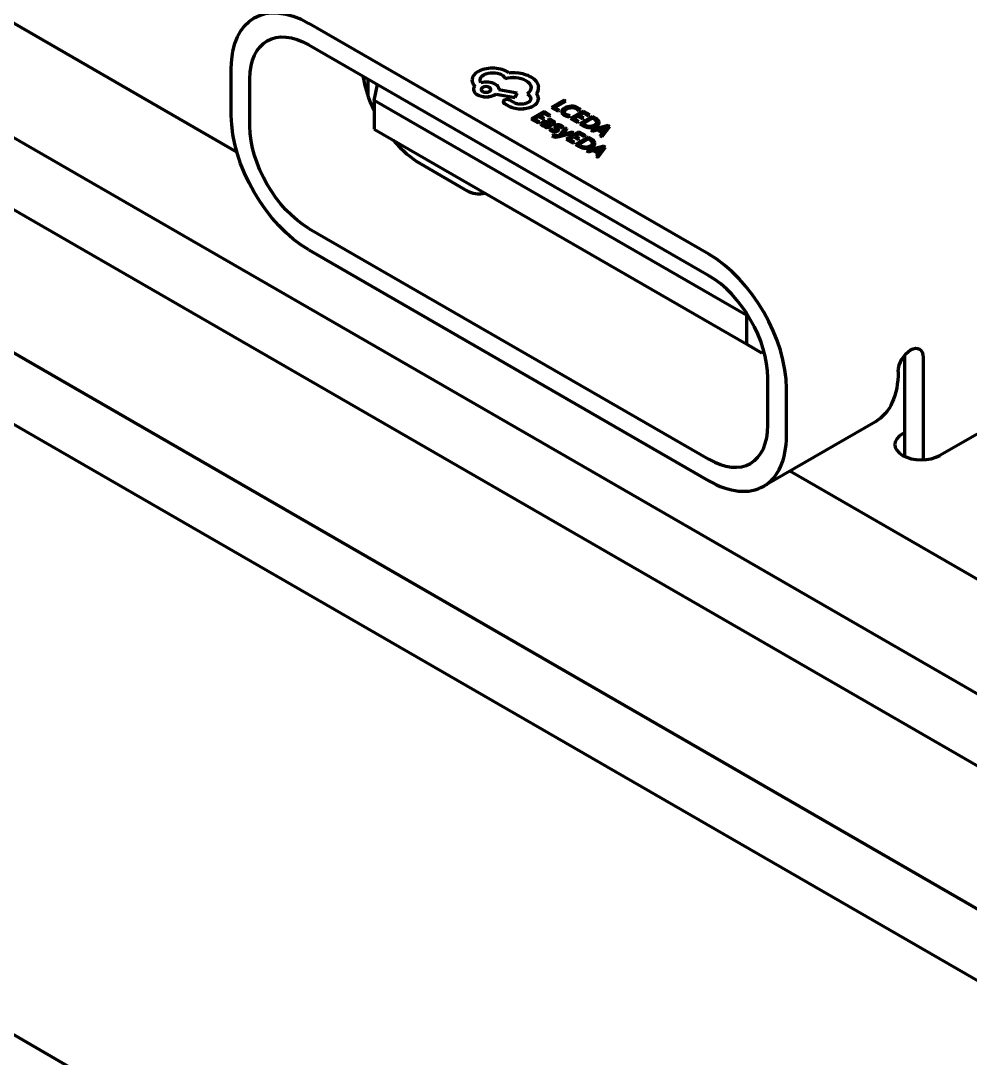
# Model space of a CAD drawing. Header units: millimetres. Extents: x 0 to 1189, y 0 to 841.
# Drawn here: x 621.76 to 632.57, y 222.59 to 234.41 of the extents above; entities that cross this region are included whole.
import ezdxf

# ---------------------------------------------------------------- set-up
doc = ezdxf.new("R2010")
doc.units = ezdxf.units.MM
doc.header["$LTSCALE"] = 0.75
doc.layers.add('Visible', color=7, linetype='Continuous', lineweight=70)

msp = doc.modelspace()

# ---------------------------------------------------------------- linework, layer by layer
at = {"layer": 'Visible', "extrusion": (0, 0.816497, 0.57735)}
for p, q in [((588.778, 241.854), (651.016, 205.921)), ((608.238, 240.018), (643.594, 219.606)), ((643.594, 217.973), (608.238, 238.385)), ((608.238, 238.385), (643.594, 217.973)), ((643.594, 217.157), (608.238, 237.569)), ((624.217, 232.916), (619.729, 235.507)), ((644.301, 220.014), (618.598, 234.854)), ((629.592, 231.751), (625.038, 234.38)), ((629.592, 231.506), (625.038, 234.135)), ((624.154, 233.331), (624.154, 233.87)), ((624.366, 233.209), (624.366, 233.748)), ((625.71, 233.748), (625.71, 233.556)), ((625.78, 233.503), (625.818, 233.685)), ((626.894, 233.736), (626.894, 233.735)), ((627.273, 233.755), (627.273, 233.754)), ((626.912, 233.629), (626.912, 233.629)), ((627.159, 233.57), (627.17, 233.576)), ((627.159, 233.569), (627.17, 233.575)), ((627.17, 233.576), (627.388, 233.537)), ((627.17, 233.576), (627.17, 233.575)), ((627.17, 233.575), (627.388, 233.536)), ((627.411, 233.587), (627.202, 233.624)), ((627.203, 233.631), (627.203, 233.63)), ((627.388, 233.537), (627.411, 233.587)), ((627.388, 233.536), (627.411, 233.586)), ((627.411, 233.587), (627.411, 233.586)), ((627.523, 233.576), (627.532, 233.571)), ((627.523, 233.576), (627.523, 233.575)), ((627.523, 233.575), (627.532, 233.571)), ((627.655, 233.649), (627.655, 233.649)), ((625.78, 233.503), (625.78, 233.176)), ((630.023, 231.053), (625.78, 233.503)), ((627.251, 233.488), (627.251, 233.487)), ((627.262, 233.471), (627.322, 233.436)), ((627.262, 233.471), (627.262, 233.47)), ((627.262, 233.47), (627.322, 233.435)), ((627.322, 233.436), (627.322, 233.435)), ((627.378, 233.476), (627.332, 233.502)), ((627.388, 233.537), (627.388, 233.536)), ((627.652, 233.524), (627.652, 233.523)), ((627.943, 233.508), (627.799, 233.425)), ((627.834, 233.423), (627.962, 233.497)), ((627.835, 233.423), (627.962, 233.496)), ((627.962, 233.497), (627.943, 233.508)), ((627.962, 233.497), (627.962, 233.496)), ((627.715, 233.376), (627.571, 233.293)), ((627.606, 233.292), (627.654, 233.32)), ((627.607, 233.291), (627.654, 233.319)), ((627.654, 233.32), (627.654, 233.319)), ((627.654, 233.32), (627.706, 233.29)), ((627.654, 233.319), (627.706, 233.289)), ((627.671, 233.329), (627.717, 233.356)), ((627.722, 233.299), (627.671, 233.329)), ((627.672, 233.329), (627.717, 233.355)), ((627.789, 233.333), (627.715, 233.376)), ((627.717, 233.356), (627.717, 233.355)), ((627.717, 233.356), (627.772, 233.324)), ((627.717, 233.355), (627.772, 233.323)), ((627.772, 233.324), (627.789, 233.333)), ((627.772, 233.323), (627.789, 233.332)), ((627.772, 233.324), (627.772, 233.323)), ((627.789, 233.333), (627.789, 233.332)), ((627.799, 233.425), (627.799, 233.424)), ((627.799, 233.425), (627.875, 233.381)), ((627.799, 233.424), (627.875, 233.38)), ((627.892, 233.39), (627.834, 233.423)), ((627.875, 233.381), (627.892, 233.39)), ((627.875, 233.38), (627.892, 233.389)), ((627.875, 233.381), (627.875, 233.38)), ((627.892, 233.39), (627.892, 233.389)), ((627.917, 233.375), (627.917, 233.374)), ((627.995, 233.319), (628.012, 233.329)), ((627.995, 233.318), (628.012, 233.328)), ((627.995, 233.319), (627.995, 233.318)), ((628.012, 233.329), (628.012, 233.328)), ((628.161, 233.382), (628.017, 233.299)), ((628.052, 233.297), (628.101, 233.325)), ((628.053, 233.297), (628.101, 233.324)), ((628.101, 233.325), (628.101, 233.324)), ((628.101, 233.325), (628.152, 233.296)), ((628.101, 233.324), (628.152, 233.295)), ((628.11, 233.385), (628.129, 233.396)), ((628.11, 233.384), (628.129, 233.395)), ((628.11, 233.385), (628.11, 233.384)), ((628.117, 233.335), (628.163, 233.361)), ((628.169, 233.305), (628.117, 233.335)), ((628.118, 233.334), (628.163, 233.361)), ((628.266, 233.321), (628.122, 233.238)), ((628.129, 233.396), (628.129, 233.395)), ((628.235, 233.339), (628.161, 233.382)), ((628.163, 233.361), (628.163, 233.361)), ((628.163, 233.361), (628.219, 233.329)), ((628.163, 233.361), (628.219, 233.329)), ((628.219, 233.329), (628.235, 233.339)), ((628.219, 233.329), (628.235, 233.338)), ((628.219, 233.329), (628.219, 233.329)), ((628.235, 233.339), (628.235, 233.338)), ((628.307, 233.298), (628.266, 233.321)), ((627.571, 233.293), (627.571, 233.292)), ((627.571, 233.293), (627.648, 233.248)), ((627.571, 233.292), (627.648, 233.247)), ((627.665, 233.258), (627.606, 233.292)), ((627.648, 233.248), (627.665, 233.258)), ((627.648, 233.247), (627.665, 233.257)), ((627.648, 233.248), (627.648, 233.247)), ((627.665, 233.258), (627.665, 233.257)), ((627.68, 233.237), (627.68, 233.237)), ((627.706, 233.289), (627.722, 233.299)), ((627.706, 233.29), (627.722, 233.299)), ((627.706, 233.29), (627.706, 233.289)), ((627.722, 233.299), (627.722, 233.299)), ((627.746, 233.21), (627.73, 233.201)), ((627.73, 233.201), (627.748, 233.191)), ((627.73, 233.201), (627.73, 233.2)), ((627.73, 233.2), (627.748, 233.19)), ((627.746, 233.21), (627.746, 233.21)), ((627.746, 233.21), (627.746, 233.21)), ((627.748, 233.191), (627.814, 233.229)), ((627.748, 233.19), (627.814, 233.228)), ((627.748, 233.191), (627.748, 233.19)), ((627.771, 233.288), (627.754, 233.278)), ((627.754, 233.278), (627.754, 233.277)), ((627.782, 233.231), (627.755, 233.243)), ((627.781, 233.23), (627.755, 233.242)), ((627.796, 233.239), (627.761, 233.254)), ((627.772, 233.225), (627.782, 233.231)), ((627.795, 233.189), (627.776, 233.179)), ((627.834, 233.252), (627.834, 233.251)), ((627.836, 233.205), (627.836, 233.205)), ((627.954, 233.19), (627.892, 233.108)), ((627.92, 233.186), (627.938, 233.197)), ((627.92, 233.187), (627.938, 233.197)), ((627.938, 233.197), (627.938, 233.197)), ((627.974, 233.179), (627.954, 233.19)), ((628.017, 233.299), (628.017, 233.298)), ((628.017, 233.299), (628.095, 233.254)), ((628.017, 233.298), (628.095, 233.253)), ((628.111, 233.263), (628.052, 233.297)), ((628.095, 233.253), (628.111, 233.263)), ((628.095, 233.254), (628.111, 233.263)), ((628.095, 233.254), (628.095, 233.253)), ((628.111, 233.263), (628.111, 233.263)), ((628.122, 233.238), (628.162, 233.215)), ((628.122, 233.238), (628.122, 233.237)), ((628.122, 233.237), (628.162, 233.215)), ((628.152, 233.296), (628.169, 233.305)), ((628.152, 233.295), (628.169, 233.304)), ((628.152, 233.296), (628.152, 233.295)), ((628.268, 233.301), (628.157, 233.237)), ((628.157, 233.237), (628.178, 233.225)), ((628.268, 233.3), (628.158, 233.237)), ((628.169, 233.305), (628.169, 233.304)), ((628.446, 233.217), (628.247, 233.166)), ((628.29, 233.288), (628.268, 233.301)), ((628.268, 233.301), (628.268, 233.3)), ((628.29, 233.288), (628.268, 233.3)), ((628.342, 233.252), (628.342, 233.251)), ((628.424, 233.197), (628.343, 233.175)), ((628.424, 233.196), (628.344, 233.174)), ((628.376, 233.091), (628.465, 233.206)), ((628.376, 233.091), (628.465, 233.205)), ((628.391, 233.147), (628.429, 233.194)), ((628.437, 233.201), (628.437, 233.201)), ((628.437, 233.201), (628.437, 233.201)), ((628.465, 233.206), (628.446, 233.217)), ((628.465, 233.206), (628.465, 233.205)), ((625.78, 233.176), (630.023, 230.727)), ((627.776, 233.179), (627.776, 233.178)), ((627.824, 233.111), (627.808, 233.102)), ((627.808, 233.102), (627.808, 233.101)), ((627.845, 233.187), (627.845, 233.186)), ((627.892, 233.108), (627.865, 233.102)), ((627.881, 233.167), (627.881, 233.166)), ((627.888, 233.091), (628.053, 233.133)), ((627.888, 233.092), (628.053, 233.133)), ((627.918, 233.113), (627.924, 233.119)), ((627.918, 233.112), (627.924, 233.118)), ((627.918, 233.112), (627.918, 233.113)), ((627.92, 233.187), (627.92, 233.186)), ((627.924, 233.119), (627.974, 233.179)), ((627.924, 233.118), (627.974, 233.178)), ((627.924, 233.119), (627.924, 233.118)), ((628.034, 233.144), (627.929, 233.116)), ((628.113, 233.146), (627.969, 233.063)), ((627.974, 233.179), (627.974, 233.178)), ((628.004, 233.062), (628.053, 233.09)), ((628.005, 233.061), (628.053, 233.089)), ((628.053, 233.133), (628.034, 233.144)), ((628.053, 233.133), (628.053, 233.133)), ((628.053, 233.09), (628.053, 233.089)), ((628.053, 233.09), (628.104, 233.06)), ((628.053, 233.089), (628.104, 233.059)), ((628.069, 233.099), (628.115, 233.126)), ((628.121, 233.069), (628.069, 233.099)), ((628.07, 233.099), (628.115, 233.125)), ((628.218, 233.086), (628.074, 233.003)), ((628.187, 233.103), (628.113, 233.146)), ((628.115, 233.126), (628.115, 233.125)), ((628.115, 233.126), (628.171, 233.094)), ((628.115, 233.125), (628.171, 233.093)), ((628.171, 233.094), (628.187, 233.103)), ((628.171, 233.093), (628.187, 233.102)), ((628.171, 233.094), (628.171, 233.093)), ((628.187, 233.103), (628.187, 233.102)), ((628.259, 233.062), (628.218, 233.086)), ((628.247, 233.166), (628.268, 233.154)), ((628.247, 233.166), (628.247, 233.165)), ((628.247, 233.165), (628.268, 233.153)), ((628.268, 233.154), (628.321, 233.169)), ((628.268, 233.153), (628.321, 233.168)), ((628.268, 233.154), (628.268, 233.153)), ((628.321, 233.169), (628.381, 233.134)), ((628.321, 233.169), (628.321, 233.168)), ((628.321, 233.168), (628.38, 233.134)), ((628.343, 233.175), (628.391, 233.147)), ((628.381, 233.134), (628.356, 233.103)), ((628.356, 233.103), (628.376, 233.091)), ((628.356, 233.103), (628.356, 233.102)), ((628.356, 233.102), (628.376, 233.091)), ((628.376, 233.091), (628.376, 233.091)), ((627.969, 233.063), (627.969, 233.062)), ((627.969, 233.063), (628.047, 233.018)), ((627.969, 233.062), (628.047, 233.017)), ((628.063, 233.028), (628.004, 233.062)), ((628.047, 233.018), (628.063, 233.028)), ((628.047, 233.017), (628.063, 233.027)), ((628.047, 233.018), (628.047, 233.017)), ((628.063, 233.028), (628.063, 233.027)), ((628.074, 233.003), (628.113, 232.98)), ((628.074, 233.003), (628.074, 233.002)), ((628.074, 233.002), (628.113, 232.979)), ((628.104, 233.059), (628.121, 233.069)), ((628.104, 233.06), (628.121, 233.069)), ((628.104, 233.06), (628.104, 233.059)), ((628.22, 233.065), (628.109, 233.001)), ((628.109, 233.001), (628.13, 232.989)), ((628.22, 233.065), (628.11, 233.001)), ((628.121, 233.069), (628.121, 233.069)), ((628.398, 232.982), (628.199, 232.93)), ((628.241, 233.053), (628.22, 233.065)), ((628.241, 233.052), (628.22, 233.065)), ((628.22, 233.065), (628.22, 233.065)), ((628.294, 233.016), (628.294, 233.015)), ((628.376, 232.961), (628.295, 232.939)), ((628.376, 232.961), (628.296, 232.939)), ((628.328, 232.856), (628.417, 232.97)), ((628.328, 232.855), (628.417, 232.97)), ((628.343, 232.911), (628.381, 232.958)), ((628.389, 232.966), (628.388, 232.966)), ((628.388, 232.966), (628.388, 232.965)), ((628.417, 232.97), (628.398, 232.982)), ((628.417, 232.97), (628.417, 232.97)), ((628.199, 232.93), (628.219, 232.919)), ((628.199, 232.93), (628.219, 232.918)), ((628.199, 232.93), (628.199, 232.93)), ((628.219, 232.919), (628.273, 232.933)), ((628.219, 232.918), (628.273, 232.932)), ((628.219, 232.919), (628.219, 232.918)), ((628.273, 232.933), (628.333, 232.899)), ((628.273, 232.933), (628.273, 232.932)), ((628.273, 232.932), (628.332, 232.898)), ((628.295, 232.939), (628.343, 232.911)), ((628.333, 232.899), (628.308, 232.868)), ((628.308, 232.868), (628.328, 232.856)), ((628.308, 232.868), (628.308, 232.867)), ((628.308, 232.867), (628.328, 232.855)), ((628.328, 232.856), (628.328, 232.855)), ((626.311, 232.78), (626.841, 232.474)), ((625.038, 232.045), (629.592, 229.416)), ((625.038, 231.8), (629.592, 229.171)), ((630.032, 231.062), (630.023, 231.053)), ((630.023, 230.727), (630.023, 231.053)), ((630.023, 230.727), (630.19, 230.63)), ((630.222, 230.635), (630.19, 230.63)), ((631.819, 230.599), (631.819, 229.45)), ((632.031, 230.58), (632.031, 229.411)), ((630.263, 229.804), (630.263, 230.343)), ((630.476, 229.681), (630.476, 230.22)), ((631.489, 229.844), (630.217, 229.109)), ((631.819, 229.718), (631.798, 229.706)), ((632.222, 229.461), (632.646, 229.706)), ((634.294, 227.098), (630.514, 229.281))]:
    msp.add_line(p, q, dxfattribs=at)
at = {"layer": 'Visible', "extrusion": (0, -3e-16, -1)}
for centre, start_param, end_param in [((625.038, 233.36), -0.785398, 0.785398), ((625.038, 232.821), 3.926991, 5.497787)]:
    msp.add_ellipse(centre, major_axis=(-0.625, 1.083), ratio=0.57735, start_param=start_param, end_param=end_param, dxfattribs=at)
at = {"layer": 'Visible', "extrusion": (-1e-16, -2e-16, -1)}
for centre, start_param, end_param in [((625.038, 233.36), -0.785398, 0.785398), ((625.038, 232.821), 3.926991, 5.497787)]:
    msp.add_ellipse(centre, major_axis=(-0.475, 0.823), ratio=0.57735, start_param=start_param, end_param=end_param, dxfattribs=at)
at = {"layer": 'Visible'}
for centre, major_axis, ratio, start_param, end_param in [((626.311, 233.556), (-0.475, 0.823), 0.57735, 0.986756, 1.446243), ((627.115, 233.738), (0.22, 0.004), 0.5963, 2.317405, 3.075775), ((627.125, 233.738), (0.23, 0.003), 0.578117, 1.549864, 2.341659), ((627.111, 233.717), (0.255, 0.016), 0.597342, 0.733899, 1.46849), ((627.246, 233.547), (0.418, 0.106), 0.5992, 0.551984, 1.031967), ((627.964, 233.854), (1.069, 0.128), 0.273303, 3.087927, 3.357867), ((627.964, 233.853), (1.069, 0.128), 0.273303, 3.108958, 3.356403), ((627.352, 233.634), (0.303, 0.016), 0.597509, 0.041578, 0.744348), ((627.401, 233.67), (-0.252, 0.035), 0.643041, 2.774179, 3.279241), ((627.401, 233.669), (-0.252, 0.035), 0.643041, 2.777284, 3.230147), ((627.473, 233.549), (0.228, 0.02), 0.609824, 3.934746, 4.606017), ((627.473, 233.548), (0.228, 0.02), 0.609824, 3.934746, 4.606017), ((627.455, 233.526), (0.201, 0.002), 0.580876, -1.54519, -0.797872), ((627.455, 233.525), (0.201, 0.002), 0.580876, -1.54519, -0.797872), ((638.439, 232.29), (-10.522, 1.088), 0.053909, -0.074325, 0.002722), ((626.597, 233.484), (-1.537, 0.102), 0.10688, 3.225244, 3.355333), ((633.612, 233.728), (5.932, 0.492), 0.047794, 3.14142, 3.210411), ((633.612, 233.727), (5.932, 0.492), 0.047794, 3.14142, 3.210411), ((628.869, 235.54), (1.17, 2.323), 0.155184, 3.13274, 3.251537), ((628.869, 235.539), (1.17, 2.323), 0.155184, 3.13274, 3.250263), ((628.642, 233.313), (0.936, 0.078), 0.092397, 3.142828, 3.273801), ((627.803, 232.886), (-0.08, 0.362), 0.302444, -0.069013, 0.095161), ((627.803, 232.885), (-0.08, 0.362), 0.302444, -0.069013, 0.095161), ((628.064, 233.808), (0.35, 0.583), 0.256377, 3.145742, 3.30291), ((628.387, 232.876), (-0.549, 0.333), 0.100092, 0.031686, 0.239619), ((628.387, 232.876), (-0.549, 0.333), 0.100092, 0.06059, 0.239619), ((628.558, 233.096), (-0.722, 0.111), 0.128329, -0.158676, -0.009923), ((632.908, 244.96), (4.727, 11.754), 0.108906, 3.126111, 3.182791), ((632.908, 244.959), (4.727, 11.754), 0.108906, 3.126111, 3.182791), ((629.289, 239.048), (1.074, 5.837), 0.137428, 3.092754, 3.16597), ((627.274, 238.013), (-0.985, 4.802), 0.148428, 3.109695, 3.190956), ((621.936, 248.244), (-6.361, 15.038), 0.090582, 3.101085, 3.152828), ((621.936, 248.243), (-6.361, 15.038), 0.090582, 3.101085, 3.152828), ((612.06, 231.888), (16.257, 1.367), 0.038716, 0.001766, 0.055631), ((612.06, 231.887), (16.257, 1.367), 0.038716, 0.001766, 0.055631), ((622.97, 233.493), (-5.347, 0.24), 0.060123, 3.047734, 3.152178), ((622.97, 233.492), (-5.347, 0.24), 0.060123, 3.145554, 3.152178), ((632.711, 233.831), (4.938, 0.643), 0.07098, 3.171107, 3.234111), ((632.711, 233.831), (4.938, 0.643), 0.07098, 3.171107, 3.234111), ((627.978, 234.237), (0.145, 1.09), 0.284169, 3.024748, 3.15113), ((627.978, 234.236), (0.145, 1.09), 0.284169, 3.024748, 3.15113), ((627.88, 233.094), (-0.0754, 0.0151), 0.261871, 0.350776, 0.659386), ((627.88, 233.094), (-0.0754, 0.0151), 0.261871, 0.350776, 0.659386), ((627.327, 234.13), (-0.542, 0.977), 0.202583, 3.001005, 3.145087), ((627.327, 234.129), (-0.542, 0.977), 0.202583, 3.001005, 3.145087), ((625.508, 233.565), (-2.373, 0.4), 0.070102, 3.056975, 3.145525), ((625.508, 233.565), (-2.373, 0.4), 0.070102, 3.056975, 3.145525), ((627.581, 233.328), (-0.299, 0.165), 0.147635, 3.204257, 3.481815), ((627.581, 233.327), (-0.299, 0.165), 0.147635, 3.204257, 3.223044), ((626.311, 233.556), (-0.475, 0.823), 0.57735, 1.870199, 2.356194), ((625.894, 233.115), (0.3, 0), 0.57735, -0.953805, -0.80196), ((632.86, 244.725), (4.727, 11.754), 0.108906, 3.126111, 3.182791), ((632.86, 244.724), (4.727, 11.754), 0.108906, 3.126111, 3.182791), ((629.241, 238.812), (1.074, 5.837), 0.137428, 3.092754, 3.16597), ((627.226, 237.777), (-0.985, 4.802), 0.148428, 3.109695, 3.190956), ((621.888, 248.008), (-6.361, 15.038), 0.090582, 3.101085, 3.152828), ((621.888, 248.008), (-6.361, 15.038), 0.090582, 3.101085, 3.152828), ((612.012, 231.653), (16.257, 1.367), 0.038716, 0.001766, 0.055631), ((612.012, 231.652), (16.257, 1.367), 0.038716, 0.001766, 0.055631), ((622.922, 233.257), (-5.347, 0.24), 0.060123, 3.047734, 3.152178), ((622.922, 233.256), (-5.347, 0.24), 0.060123, 3.145554, 3.152178), ((626.982, 232.556), (-0.2, 0), 0.57735, 0.785398, 1.889429), ((629.592, 230.731), (-0.625, 1.083), 0.57735, 3.926991, 5.497787), ((629.592, 230.731), (-0.475, 0.823), 0.57735, 3.926991, 5.497787), ((629.592, 230.192), (-0.475, 0.823), 0.57735, 2.356194, 3.926991), ((629.592, 230.192), (-0.625, 1.083), 0.57735, 2.356194, 3.926991), ((632.01, 229.583), (-0.3, 0), 0.57735, -0.785398, 2.356194)]:
    msp.add_ellipse(centre, major_axis=major_axis, ratio=ratio, start_param=start_param, end_param=end_param, dxfattribs=at)
at = {"layer": 'Visible', "extrusion": (-1e-16, 0, -1)}
for centre, start_param in [((634.424, 234.381), 3.06865), ((634.424, 234.38), 3.151823)]:
    msp.add_ellipse(centre, major_axis=(6.479, 1.011), ratio=0.05889, start_param=start_param, end_param=3.154359, dxfattribs=at)
at = {"layer": 'Visible', "extrusion": (-3e-16, -3e-16, -1)}
msp.add_ellipse((628.554, 234.52), major_axis=(0.581, 1.179), ratio=0.307644, start_param=3.040498, end_param=3.16175, dxfattribs=at)
at = {"layer": 'Visible', "extrusion": (-2e-16, 3e-16, -1)}
for centre, end_param in [((614.805, 232.544), 0.047307), ((614.805, 232.543), 0.000006)]:
    msp.add_ellipse(centre, major_axis=(13.005, 0.71), ratio=0.02399, start_param=-0.036746, end_param=end_param, dxfattribs=at)
at = {"layer": 'Visible', "extrusion": (-3e-16, -2e-16, -1)}
for centre, major_axis, ratio, start_param, end_param in [((628.703, 232.499), (-0.84, 0.705), 0.040861, -0.178267, -0.04202), ((625.709, 239.023), (-2.137, 5.863), 0.060863, 3.13089, 3.214066)]:
    msp.add_ellipse(centre, major_axis=major_axis, ratio=ratio, start_param=start_param, end_param=end_param, dxfattribs=at)
at = {"layer": 'Visible', "extrusion": (-2e-16, -3e-16, -1)}
for centre in [(627.932, 233.125), (627.932, 233.124)]:
    msp.add_ellipse(centre, major_axis=(-0.0664, 0.0835), ratio=0.410259, start_param=0.061222, end_param=0.384625, dxfattribs=at)
at = {"layer": 'Visible', "extrusion": (-2e-16, -6e-16, -1)}
for centre in [(627.672, 233.316), (627.672, 233.315)]:
    msp.add_ellipse(centre, major_axis=(-0.183, 0.148), ratio=0.096156, start_param=2.736347, end_param=3.035518, dxfattribs=at)
at = {"layer": 'Visible', "extrusion": (-2e-16, -2e-16, -1)}
msp.add_ellipse((631.89, 230.498), major_axis=(0.1, 0.173), ratio=0.57735, start_param=3.926991, end_param=7.068583, dxfattribs=at)
at = {"layer": 'Visible', "extrusion": (-1e-16, -3e-16, -1)}
msp.add_ellipse((630.864, 230.927), major_axis=(-0.625, 1.083), ratio=0.57735, start_param=2.356194, end_param=3.141593, dxfattribs=at)
at = {"layer": 'Visible'}
for points, knots in [([(626.997, 233.705), (626.992, 233.713), (626.989, 233.721), (626.987, 233.737), (626.988, 233.745), (626.993, 233.761), (626.998, 233.769), (627.011, 233.783), (627.02, 233.789), (627.03, 233.795)], [-0.01682851, -0.01682851, -0.01682851, -0.01682851, -0.01258407, -0.01258407, -0.00835385, -0.00835385, -0.00424984, -0.00424984, 0, 0, 0, 0]), ([(626.987, 233.735), (626.987, 233.741), (626.988, 233.747), (626.993, 233.76), (626.998, 233.768), (627.011, 233.782), (627.02, 233.788), (627.03, 233.794)], [-0.01137275, -0.01137275, -0.01137275, -0.01137275, -0.00835385, -0.00835385, -0.00424984, -0.00424984, 0, 0, 0, 0]), ([(626.927, 233.666), (626.92, 233.659), (626.916, 233.65), (626.911, 233.633), (626.912, 233.624), (626.916, 233.607), (626.921, 233.599), (626.935, 233.584), (626.944, 233.576), (626.955, 233.57)], [-0.01812432, -0.01812432, -0.01812432, -0.01812432, -0.01358729, -0.01358729, -0.00910591, -0.00910591, -0.00463177, -0.00463177, 0, 0, 0, 0]), ([(627.095, 233.651), (627.074, 233.664), (627.038, 233.664), (627.004, 233.645), (626.999, 233.637), (626.999, 233.629)], [2, 2, 2, 2, 3, 3, 3.486031, 3.486031, 3.486031, 3.486031]), ([(626.912, 233.629), (626.912, 233.624), (626.913, 233.62), (626.916, 233.607), (626.921, 233.598), (626.935, 233.583), (626.944, 233.576), (626.955, 233.569)], [-0.01146976, -0.01146976, -0.01146976, -0.01146976, -0.00910591, -0.00910591, -0.00463177, -0.00463177, 0, 0, 0, 0]), ([(627.015, 233.606), (627.038, 233.593), (627.074, 233.594), (627.095, 233.606), (627.117, 233.619), (627.116, 233.64), (627.095, 233.652)], [0, 0, 0, 0, 1, 1, 1, 2, 2, 2, 2]), ([(627.264, 233.506), (627.26, 233.504), (627.257, 233.501), (627.252, 233.495), (627.251, 233.492), (627.251, 233.486), (627.251, 233.482), (627.255, 233.476), (627.258, 233.473), (627.262, 233.471)], [-0.006766812, -0.006766812, -0.006766812, -0.006766812, -0.005056511, -0.005056511, -0.003378428, -0.003378428, -0.001706111, -0.001706111, 0, 0, 0, 0]), ([(627.251, 233.487), (627.251, 233.484), (627.252, 233.481), (627.255, 233.475), (627.258, 233.473), (627.262, 233.47)], [-0.003221854, -0.003221854, -0.003221854, -0.003221854, -0.001706111, -0.001706111, 0, 0, 0, 0]), ([(627.327, 233.506), (627.323, 233.509), (627.318, 233.511), (627.307, 233.513), (627.301, 233.514), (627.289, 233.514), (627.284, 233.513), (627.273, 233.511), (627.268, 233.509), (627.264, 233.506)], [-0.007072605, -0.007072605, -0.007072605, -0.007072605, -0.005329969, -0.005329969, -0.003536303, -0.003536303, -0.001742637, -0.001742637, 0, 0, 0, 0])]:
    msp.add_open_spline(points, degree=3, knots=knots, dxfattribs=at)
for points in [[(627.03, 233.795), (627.086, 233.828), (627.178, 233.828), (627.234, 233.795)], [(627.03, 233.794), (627.086, 233.827), (627.178, 233.827), (627.234, 233.794)], [(627.316, 233.816), (627.309, 233.822), (627.303, 233.826), (627.294, 233.831)], [(627.406, 233.816), (627.376, 233.819), (627.347, 233.819), (627.316, 233.816)], [(627.16, 233.689), (627.116, 233.714), (627.05, 233.719), (626.997, 233.705)], [(627.273, 233.755), (627.35, 233.777), (627.444, 233.77), (627.508, 233.732)], [(627.273, 233.754), (627.35, 233.776), (627.444, 233.769), (627.508, 233.732)], [(628.027, 233.438), (627.999, 233.437), (627.973, 233.431), (627.95, 233.417)], [(628.101, 233.419), (628.079, 233.432), (628.055, 233.438), (628.027, 233.438)], [(627.917, 233.377), (627.916, 233.362), (627.926, 233.349), (627.946, 233.337)], [(627.917, 233.374), (627.917, 233.36), (627.927, 233.347), (627.946, 233.336)], [(627.944, 233.375), (627.945, 233.386), (627.954, 233.397), (627.971, 233.407)], [(627.944, 233.374), (627.945, 233.385), (627.954, 233.396), (627.971, 233.406)], [(627.971, 233.407), (627.989, 233.417), (628.008, 233.423), (628.029, 233.423)], [(627.971, 233.406), (627.989, 233.416), (628.008, 233.422), (628.029, 233.422)], [(628.029, 233.423), (628.05, 233.423), (628.068, 233.419), (628.084, 233.41)], [(628.029, 233.422), (628.05, 233.422), (628.068, 233.418), (628.084, 233.409)], [(628.084, 233.41), (628.097, 233.402), (628.105, 233.394), (628.11, 233.385)], [(628.084, 233.409), (628.097, 233.402), (628.105, 233.394), (628.11, 233.384)], [(627.693, 233.254), (627.684, 233.249), (627.68, 233.243), (627.68, 233.236)], [(627.761, 233.254), (627.735, 233.265), (627.712, 233.265), (627.693, 233.254)], [(627.713, 233.244), (627.708, 233.242), (627.706, 233.238), (627.706, 233.235)], [(627.713, 233.244), (627.709, 233.241), (627.706, 233.238), (627.706, 233.235)], [(627.755, 233.243), (627.745, 233.247), (627.737, 233.249), (627.731, 233.249)], [(627.755, 233.242), (627.745, 233.246), (627.737, 233.248), (627.731, 233.248)], [(627.754, 233.278), (627.772, 233.276), (627.788, 233.272), (627.8, 233.265)], [(627.754, 233.277), (627.772, 233.276), (627.788, 233.272), (627.8, 233.264)], [(627.816, 233.273), (627.803, 233.28), (627.788, 233.285), (627.771, 233.288)], [(627.815, 233.167), (627.804, 233.173), (627.797, 233.18), (627.795, 233.189)], [(627.881, 233.226), (627.868, 233.227), (627.857, 233.225), (627.848, 233.22)], [(627.862, 233.202), (627.862, 233.205), (627.864, 233.208), (627.868, 233.21)], [(627.862, 233.202), (627.862, 233.205), (627.864, 233.207), (627.868, 233.209)], [(627.918, 233.214), (627.907, 233.221), (627.894, 233.224), (627.881, 233.226)], [(627.883, 233.213), (627.89, 233.212), (627.896, 233.21), (627.901, 233.207)], [(627.883, 233.212), (627.89, 233.211), (627.896, 233.209), (627.901, 233.206)], [(627.938, 233.197), (627.933, 233.203), (627.927, 233.209), (627.918, 233.214)], [(628.381, 232.958), (628.382, 232.96), (628.385, 232.962), (628.389, 232.966)]]:
    msp.add_open_spline(points, degree=3, dxfattribs=at)
at = {"layer": 'Visible', "extrusion": (8.47022e-11, 9.18966e-11, -1)}
msp.add_open_spline([(627.234, 233.795), (627.243, 233.79), (627.251, 233.783), (627.264, 233.77), (627.27, 233.762), (627.273, 233.755)], degree=3, knots=[-0.008002985, -0.008002985, -0.008002985, -0.008002985, -0.004044902, -0.004044902, 0, 0, 0, 0], dxfattribs=at)
at = {"layer": 'Visible', "extrusion": (-5.59224e-11, -4.42155e-11, -1)}
msp.add_open_spline([(627.234, 233.794), (627.243, 233.789), (627.251, 233.783), (627.264, 233.769), (627.27, 233.762), (627.273, 233.754)], degree=3, knots=[-0.008002985, -0.008002985, -0.008002985, -0.008002985, -0.004044902, -0.004044902, 0, 0, 0, 0], dxfattribs=at)
at = {"layer": 'Visible', "extrusion": (-1.0234e-12, -6.964e-13, -1)}
msp.add_open_spline([(627.095, 233.652), (627.074, 233.665), (627.038, 233.665), (626.993, 233.639), (626.994, 233.619), (627.015, 233.606)], degree=3, knots=[2, 2, 2, 2, 3, 3, 4, 4, 4, 4], dxfattribs=at)
at = {"layer": 'Visible', "extrusion": (-1.29647e-11, -3.93661e-11, -1)}
msp.add_open_spline([(627.202, 233.624), (627.203, 233.63), (627.203, 233.636), (627.2, 233.648), (627.197, 233.654), (627.19, 233.665), (627.186, 233.67), (627.174, 233.68), (627.168, 233.685), (627.16, 233.689)], degree=3, knots=[-0.01230739, -0.01230739, -0.01230739, -0.01230739, -0.00925962, -0.00925962, -0.00618826, -0.00618826, -0.00314454, -0.00314454, 0, 0, 0, 0], dxfattribs=at)
at = {"layer": 'Visible', "extrusion": (1.3772e-11, -1.5567e-12, -1)}
msp.add_open_spline([(627.508, 233.732), (627.582, 233.69), (627.587, 233.622), (627.523, 233.576)], degree=3, dxfattribs=at)
at = {"layer": 'Visible', "extrusion": (-3.84877e-11, -2.41573e-11, -1)}
msp.add_open_spline([(627.508, 233.732), (627.547, 233.709), (627.567, 233.679), (627.567, 233.649)], degree=3, dxfattribs=at)
at = {"layer": 'Visible', "extrusion": (-8.8951e-12, 1.4006e-12, -1)}
msp.add_open_spline([(626.955, 233.57), (627.011, 233.538), (627.103, 233.538), (627.159, 233.57)], degree=3, dxfattribs=at)
at = {"layer": 'Visible', "extrusion": (8.8951e-12, -2.94129e-11, -1)}
msp.add_open_spline([(626.955, 233.569), (627.011, 233.537), (627.103, 233.537), (627.159, 233.569)], degree=3, dxfattribs=at)
at = {"layer": 'Visible', "extrusion": (9.9707e-12, 1.72698e-11, -1)}
msp.add_open_spline([(627.111, 233.629), (627.111, 233.637), (627.106, 233.645), (627.095, 233.651)], degree=3, dxfattribs=at)
at = {"layer": 'Visible', "extrusion": (-3.8735e-09, 1.91654e-10, -1)}
msp.add_open_spline([(627.202, 233.624), (627.203, 233.626), (627.203, 233.628), (627.203, 233.63)], degree=3, dxfattribs=at)
at = {"layer": 'Visible', "extrusion": (1.63186e-11, -3.0863e-12, -1)}
msp.add_open_spline([(627.532, 233.571), (627.576, 233.546), (627.576, 233.505), (627.532, 233.479)], degree=3, dxfattribs=at)
at = {"layer": 'Visible', "extrusion": (-3.5164e-11, -4.28437e-11, -1)}
msp.add_open_spline([(627.532, 233.571), (627.553, 233.558), (627.564, 233.541), (627.565, 233.525)], degree=3, dxfattribs=at)
at = {"layer": 'Visible', "extrusion": (-6.9194e-12, -4.1938e-12, -1)}
msp.add_open_spline([(627.596, 233.443), (627.656, 233.479), (627.669, 233.535), (627.629, 233.579)], degree=3, dxfattribs=at)
at = {"layer": 'Visible', "extrusion": (7.22731e-10, 8.6664e-10, -1)}
msp.add_open_spline([(627.332, 233.502), (627.33, 233.503), (627.329, 233.505), (627.327, 233.506)], degree=3, dxfattribs=at)
at = {"layer": 'Visible', "extrusion": (1.2872e-12, 4.05563e-11, -1)}
msp.add_open_spline([(627.532, 233.479), (627.521, 233.473), (627.509, 233.469), (627.483, 233.462), (627.47, 233.46), (627.442, 233.46), (627.428, 233.461), (627.402, 233.466), (627.389, 233.47), (627.378, 233.476)], degree=3, knots=[-0.01699175, -0.01699175, -0.01699175, -0.01699175, -0.01265521, -0.01265521, -0.00847509, -0.00847509, -0.00431872, -0.00431872, 0, 0, 0, 0], dxfattribs=at)
at = {"layer": 'Visible', "extrusion": (3.11742e-11, -2.64203e-11, -1)}
msp.add_open_spline([(627.596, 233.442), (627.633, 233.464), (627.652, 233.494), (627.652, 233.523)], degree=3, dxfattribs=at)
at = {"layer": 'Visible', "extrusion": (-8.47204e-11, -2.18736e-10, -1)}
msp.add_open_spline([(627.946, 233.337), (627.962, 233.328), (627.978, 233.322), (627.995, 233.319)], degree=3, dxfattribs=at)
at = {"layer": 'Visible', "extrusion": (-2.60107e-11, -1.12934e-10, -1)}
msp.add_open_spline([(627.946, 233.336), (627.962, 233.327), (627.978, 233.321), (627.995, 233.318)], degree=3, dxfattribs=at)
at = {"layer": 'Visible', "extrusion": (5.69902e-08, 4.99994e-10, 1)}
msp.add_open_spline([(627.68, 233.237), (627.68, 233.236), (627.68, 233.236), (627.68, 233.236)], degree=3, dxfattribs=at)
at = {"layer": 'Visible', "extrusion": (1.71277e-11, 1.21714e-10, -1)}
msp.add_open_spline([(627.743, 233.217), (627.754, 233.218), (627.763, 233.22), (627.772, 233.225)], degree=3, dxfattribs=at)
at = {"layer": 'Visible', "extrusion": (-2.984e-13, -2.9746e-11, -1)}
msp.add_open_spline([(627.814, 233.229), (627.84, 233.244), (627.841, 233.258), (627.816, 233.273)], degree=3, dxfattribs=at)
at = {"layer": 'Visible', "extrusion": (-1.23862e-10, 1.03659e-10, -1)}
msp.add_open_spline([(627.814, 233.228), (627.828, 233.236), (627.834, 233.243), (627.834, 233.251)], degree=3, dxfattribs=at)
at = {"layer": 'Visible', "extrusion": (-2.44308e-10, -2.21021e-10, -1)}
msp.add_open_spline([(627.901, 233.207), (627.911, 233.201), (627.917, 233.195), (627.92, 233.187)], degree=3, dxfattribs=at)
at = {"layer": 'Visible', "extrusion": (6.40704e-11, -2.04135e-11, -1)}
msp.add_open_spline([(627.901, 233.206), (627.911, 233.2), (627.917, 233.194), (627.92, 233.186)], degree=3, dxfattribs=at)
at = {"layer": 'Visible', "extrusion": (1.78334e-11, 3.09579e-11, -1)}
msp.add_open_spline([(628.342, 233.255), (628.34, 233.271), (628.329, 233.285), (628.307, 233.298)], degree=3, dxfattribs=at)
at = {"layer": 'Visible', "extrusion": (1.53559e-10, -9.51168e-11, -1)}
msp.add_open_spline([(628.313, 233.213), (628.334, 233.226), (628.344, 233.24), (628.342, 233.255)], degree=3, dxfattribs=at)
at = {"layer": 'Visible', "extrusion": (-5.813e-13, -3.9869e-12, -1)}
msp.add_open_spline([(628.313, 233.212), (628.333, 233.224), (628.342, 233.237), (628.342, 233.251)], degree=3, dxfattribs=at)
at = {"layer": 'Visible', "extrusion": (-1.88611e-09, 4.97747e-09, -1)}
msp.add_open_spline([(628.437, 233.201), (628.431, 233.199), (628.427, 233.198), (628.424, 233.197)], degree=3, dxfattribs=at)
at = {"layer": 'Visible', "extrusion": (2.49292e-10, -6.72878e-10, -1)}
msp.add_open_spline([(628.436, 233.2), (628.431, 233.198), (628.427, 233.197), (628.424, 233.196)], degree=3, dxfattribs=at)
at = {"layer": 'Visible', "extrusion": (2.40355e-09, -2.58301e-09, 1)}
msp.add_open_spline([(628.429, 233.194), (628.43, 233.196), (628.433, 233.198), (628.437, 233.201)], degree=3, dxfattribs=at)
at = {"layer": 'Visible', "extrusion": (-1.7296e-12, -2.9958e-12, -1)}
msp.add_open_spline([(627.818, 233.094), (627.834, 233.085), (627.857, 233.084), (627.888, 233.092)], degree=3, dxfattribs=at)
at = {"layer": 'Visible', "extrusion": (8.7853e-12, -8.46721e-11, -1)}
msp.add_open_spline([(627.818, 233.093), (627.834, 233.084), (627.857, 233.084), (627.888, 233.091)], degree=3, dxfattribs=at)
at = {"layer": 'Visible', "extrusion": (-1.0253e-09, -1.18839e-09, -1)}
msp.add_open_spline([(627.832, 233.104), (627.829, 233.106), (627.826, 233.108), (627.824, 233.111)], degree=3, dxfattribs=at)
at = {"layer": 'Visible', "extrusion": (4.15334e-11, 5.12464e-11, -1)}
msp.add_open_spline([(627.865, 233.102), (627.852, 233.098), (627.841, 233.099), (627.832, 233.104)], degree=3, dxfattribs=at)
at = {"layer": 'Visible', "extrusion": (-3.24986e-10, 9.1716e-11, -1)}
msp.add_open_spline([(627.855, 233.171), (627.855, 233.167), (627.854, 233.165), (627.85, 233.162)], degree=3, dxfattribs=at)
at = {"layer": 'Visible', "extrusion": (8.89879e-09, 3.93465e-09, -1)}
msp.add_open_spline([(627.855, 233.17), (627.855, 233.17), (627.855, 233.169), (627.855, 233.169)], degree=3, dxfattribs=at)
at = {"layer": 'Visible', "extrusion": (-6.16801e-10, 2.05036e-09, 1)}
msp.add_open_spline([(627.929, 233.116), (627.924, 233.114), (627.92, 233.113), (627.918, 233.112)], degree=3, dxfattribs=at)
at = {"layer": 'Visible', "extrusion": (1.26206e-10, 1.22628e-10, -1)}
msp.add_open_spline([(628.294, 233.02), (628.292, 233.035), (628.281, 233.049), (628.259, 233.062)], degree=3, dxfattribs=at)
at = {"layer": 'Visible', "extrusion": (-2.18072e-11, 1.93004e-11, -1)}
msp.add_open_spline([(628.265, 232.978), (628.286, 232.99), (628.296, 233.004), (628.294, 233.02)], degree=3, dxfattribs=at)
at = {"layer": 'Visible', "extrusion": (3.93119e-11, -3.31345e-11, -1)}
msp.add_open_spline([(628.265, 232.977), (628.284, 232.988), (628.294, 233.001), (628.294, 233.015)], degree=3, dxfattribs=at)
at = {"layer": 'Visible', "extrusion": (-6.07919e-10, 1.57996e-09, -1)}
msp.add_open_spline([(628.388, 232.966), (628.383, 232.964), (628.379, 232.962), (628.376, 232.961)], degree=3, dxfattribs=at)
at = {"layer": 'Visible', "extrusion": (-2.11685e-10, 4.60312e-10, -1)}
msp.add_open_spline([(628.388, 232.965), (628.383, 232.963), (628.379, 232.961), (628.376, 232.961)], degree=3, dxfattribs=at)

doc.saveas('drawing.dxf')
